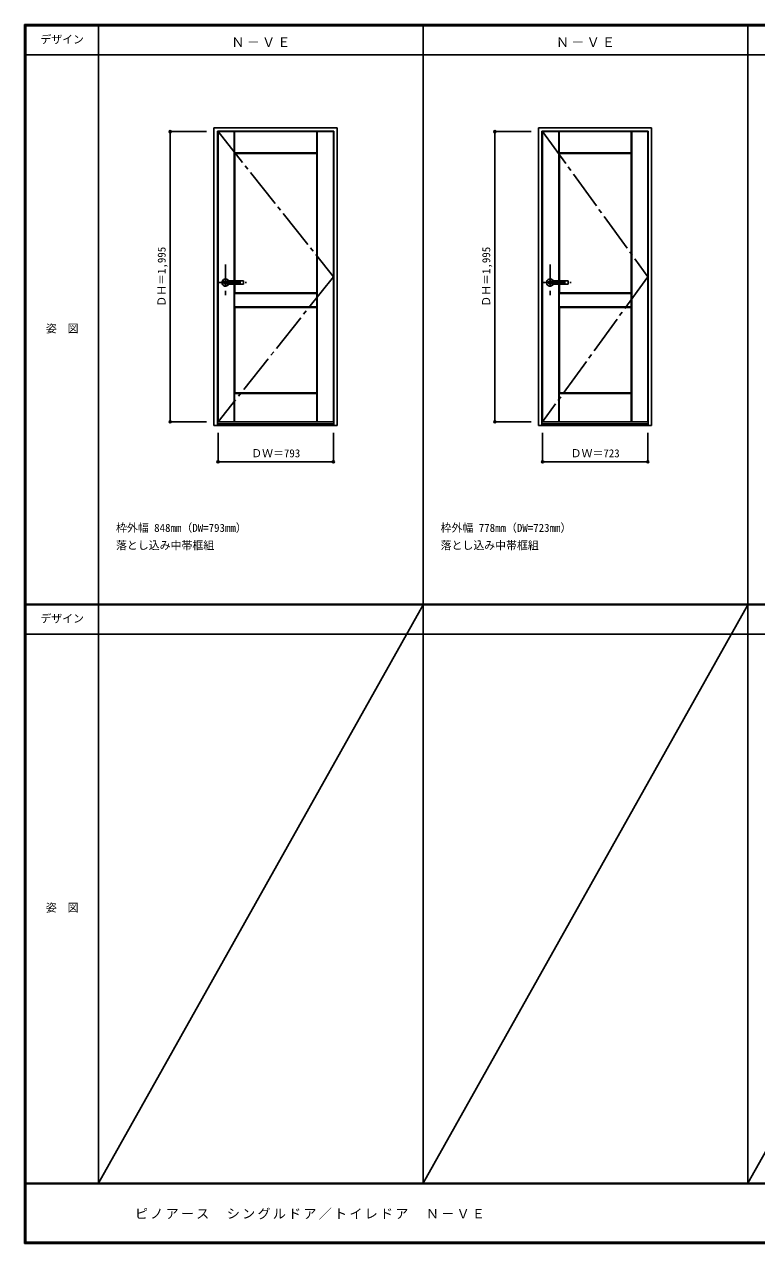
# Model space of a CAD drawing. Units: millimetres, scale not verified. Extents: x -6000 to 5700, y -4307 to 4175.
# Drawn here: x -6000 to -966, y -4205 to 4175 of the extents above; entities that cross this region are included whole.
import ezdxf
from ezdxf.enums import TextEntityAlignment as Align

# ---------------------------------------------------------------- set-up
doc = ezdxf.new("R2010")
doc.units = ezdxf.units.MM
doc.header["$LTSCALE"] = 30
doc.header["$PDMODE"] = 32
doc.header["$PDSIZE"] = 15
doc.linetypes.add('CHAIN1', pattern=[8, 5, -1, 1, -1])
doc.linetypes.add('CHAIN2', pattern=[12, 9, -1, 1, -1])
for name, color, linetype in [('0-1_通り芯', 4, 'CHAIN1'), ('0-2_扉', 3, 'Continuous'), ('0-3_仕上げ', 7, 'Continuous'), ('0-4_枠', 3, 'Continuous'), ('0-5_レバー', 3, 'Continuous'), ('0-7', 7, 'CHAIN2'), ('0-A_文字', 7, 'Continuous'), ('0-B_寸法', 7, 'Continuous'), ('F-1_枠', 6, 'Continuous'), ('F-A_文字', 7, 'Continuous')]:
    doc.layers.add(name, color=color, linetype=linetype)
doc.styles.add('ＭＳ ゴシック', font='')
doc.styles.get('ＭＳ ゴシック').set_extended_font_data('MS Gothic')

msp = doc.modelspace()

# ---------------------------------------------------------------- linework, layer by layer
at = {"layer": '0-1_通り芯'}
for p, q in [((-4617.4, 2524.5), (-4617.4, 2314.5)), ((-2385.8, 2524.5), (-2385.8, 2314.5)), ((-4662.4, 2400.5), (-4472.4, 2400.5)), ((-2430.8, 2400.5), (-2240.8, 2400.5))]:
    msp.add_line(p, q, dxfattribs=at)
at = {"layer": '0-2_扉'}
for p, q in [((-4668.4, 3438), (-3875.4, 3438)), ((-4668.4, 1443), (-4668.4, 3438)), ((-3875.4, 1443), (-3875.4, 3438)), ((-2436.8, 3438), (-1713.8, 3438)), ((-2436.8, 1443), (-2436.8, 3438)), ((-1713.8, 1443), (-1713.8, 3438)), ((-4668.4, 1443), (-3875.4, 1443)), ((-2436.8, 1443), (-1713.8, 1443))]:
    msp.add_line(p, q, dxfattribs=at)
at = {"layer": '0-3_仕上げ'}
for p, q in [((-4557.4, 2412), (-4557.4, 3438)), ((-4554.4, 3292), (-4554.4, 3438)), ((-3989.4, 3292), (-3989.4, 3438)), ((-3986.4, 1443), (-3986.4, 3438)), ((-2325.8, 2412), (-2325.8, 3438)), ((-2322.8, 3292), (-2322.8, 3438)), ((-1827.8, 3292), (-1827.8, 3438)), ((-1826.3, 3290.5), (-1826.3, 3438)), ((-1824.8, 1443), (-1824.8, 3438)), ((-4554.4, 3292), (-4555.9, 3290.5)), ((-3989.4, 3292), (-4554.4, 3292)), ((-3987.9, 3290.5), (-3990.4, 3288)), ((-2321.8, 3288), (-2324.3, 3290.5)), ((-1827.8, 3292), (-2322.8, 3292)), ((-1826.3, 3290.5), (-1828.8, 3288)), ((-1827.8, 3292), (-1826.3, 3290.5)), ((-4557.4, 1443), (-4557.4, 2389)), ((-2325.8, 1443), (-2325.8, 2389)), ((-4555.9, 2232.5), (-4555.9, 2327.5)), ((-3989.4, 2326), (-4554.4, 2326)), ((-4554.4, 2234), (-4554.4, 2326)), ((-3990.4, 2330), (-3987.9, 2327.5)), ((-3989.4, 2326), (-3987.9, 2327.5)), ((-3989.4, 2234), (-3989.4, 2326)), ((-3987.9, 2232.5), (-3987.9, 2327.5)), ((-2324.3, 2232.5), (-2324.3, 2327.5)), ((-2322.8, 2234), (-2322.8, 2326)), ((-1827.8, 2326), (-2322.8, 2326)), ((-1828.8, 2330), (-1826.3, 2327.5)), ((-1827.8, 2326), (-1826.3, 2327.5)), ((-1826.3, 2232.5), (-1826.3, 2327.5)), ((-4554.4, 2234), (-4555.9, 2232.5)), ((-4553.4, 2230), (-4555.9, 2232.5)), ((-4554.4, 2234), (-3989.4, 2234)), ((-3987.9, 2232.5), (-3990.4, 2230)), ((-3989.4, 2234), (-3987.9, 2232.5)), ((-2322.8, 2234), (-2324.3, 2232.5)), ((-2321.8, 2230), (-2324.3, 2232.5)), ((-1826.3, 2232.5), (-1828.8, 2230)), ((-1827.8, 2234), (-1826.3, 2232.5)), ((-4555.9, 1443), (-4555.9, 1640.5)), ((-4554.4, 1443), (-4554.4, 1639)), ((-3989.4, 1639), (-4554.4, 1639)), ((-3990.4, 1643), (-3987.9, 1640.5)), ((-3989.4, 1639), (-3987.9, 1640.5)), ((-3989.4, 1443), (-3989.4, 1639)), ((-3987.9, 1443), (-3987.9, 1640.5)), ((-2324.3, 1443), (-2324.3, 1640.5)), ((-2322.8, 1443), (-2322.8, 1639)), ((-1828.8, 1643), (-1826.3, 1640.5)), ((-1827.8, 1639), (-1826.3, 1640.5)), ((-1826.3, 1443), (-1826.3, 1640.5))]:
    msp.add_line(p, q, dxfattribs=at)
at = {"layer": '0-3_仕上げ', "color": 3}
for p, q in [((-3990.4, 3288), (-4553.4, 3288)), ((-4553.4, 2412), (-4553.4, 3288)), ((-3990.4, 2330), (-3990.4, 3288)), ((-1828.8, 3288), (-2321.8, 3288)), ((-2321.8, 2412), (-2321.8, 3288)), ((-1828.8, 2330), (-1828.8, 3288)), ((-4553.4, 2330), (-4553.4, 2389)), ((-2321.8, 2330), (-2321.8, 2389)), ((-3990.4, 2330), (-4553.4, 2330)), ((-1828.8, 2330), (-2321.8, 2330)), ((-4553.4, 2230), (-4553.4, 1643)), ((-2321.8, 2230), (-2321.8, 1643)), ((-2321.8, 2230), (-1828.8, 2230)), ((-1828.8, 2230), (-1828.8, 1643)), ((-3990.4, 1643), (-4553.4, 1643)), ((-1828.8, 1643), (-2321.8, 1643))]:
    msp.add_line(p, q, dxfattribs=at)
at = {"layer": '0-3_仕上げ'}
for points in [[(-4553.4, 3288), (-4555.9, 3290.5), (-4555.9, 3438)], [(-3989.4, 3292), (-3987.9, 3290.5), (-3987.9, 3438)], [(-2322.8, 3292), (-2324.3, 3290.5), (-2324.3, 3438)], [(-4554.4, 2326), (-4555.9, 2327.5), (-4553.4, 2330)], [(-2322.8, 2326), (-2324.3, 2327.5), (-2321.8, 2330)], [(-2322.8, 2234), (-1827.8, 2234), (-1827.8, 2326)], [(-4554.4, 1639), (-4555.9, 1640.5), (-4553.4, 1643)], [(-2322.8, 1639), (-2324.3, 1640.5), (-2321.8, 1643)], [(-1827.8, 1443), (-1827.8, 1639), (-2322.8, 1639)]]:
    msp.add_lwpolyline(points, dxfattribs=at)
at = {"layer": '0-3_仕上げ', "color": 3}
msp.add_lwpolyline([(-4553.4, 2230), (-3990.4, 2230), (-3990.4, 1643)], dxfattribs=at)
at = {"layer": '0-4_枠'}
for p, q in [((-4697.4, 3465), (-3849.4, 3465)), ((-4697.4, 1418), (-4697.4, 3465)), ((-4673.4, 3441), (-3873.4, 3441)), ((-4673.4, 1418), (-4673.4, 3441)), ((-3873.4, 1418), (-3873.4, 3441)), ((-3849.4, 1418), (-3849.4, 3465)), ((-2465.8, 3465), (-1687.8, 3465)), ((-2465.8, 1418), (-2465.8, 3465)), ((-2441.8, 3441), (-1711.8, 3441)), ((-2441.8, 1418), (-2441.8, 3441)), ((-1711.8, 1418), (-1711.8, 3441)), ((-1687.8, 1418), (-1687.8, 3465)), ((-4673.4, 1430), (-3873.4, 1430)), ((-2441.8, 1430), (-1711.8, 1430)), ((-4697.4, 1418), (-3849.4, 1418)), ((-2465.8, 1418), (-1687.8, 1418))]:
    msp.add_line(p, q, dxfattribs=at)
at = {"layer": '0-5_レバー'}
for p, q in [((-4617.4, 2410), (-4598.4, 2410)), ((-4617.4, 2391), (-4598.4, 2391)), ((-4598.4, 2411), (-4597.4, 2412)), ((-4598.4, 2390), (-4598.4, 2411)), ((-4598.4, 2390), (-4597.4, 2389)), ((-4597.4, 2412), (-4493.4, 2412)), ((-4493.4, 2389), (-4597.4, 2389)), ((-4492.4, 2411), (-4493.4, 2412)), ((-4492.4, 2390), (-4493.4, 2389)), ((-4492.4, 2390), (-4492.4, 2411)), ((-2385.8, 2410), (-2366.8, 2410)), ((-2385.8, 2391), (-2366.8, 2391)), ((-2366.8, 2411), (-2365.8, 2412)), ((-2366.8, 2390), (-2366.8, 2411)), ((-2366.8, 2390), (-2365.8, 2389)), ((-2365.8, 2412), (-2261.8, 2412)), ((-2261.8, 2389), (-2365.8, 2389)), ((-2260.8, 2411), (-2261.8, 2412)), ((-2260.8, 2390), (-2261.8, 2389)), ((-2260.8, 2390), (-2260.8, 2411))]:
    msp.add_line(p, q, dxfattribs=at)
at = {"layer": '0-5_レバー', "color": 4}
for p, q in [((-4597.4, 2389), (-4597.4, 2412)), ((-4493.4, 2412), (-4493.4, 2389)), ((-2365.8, 2389), (-2365.8, 2412)), ((-2261.8, 2412), (-2261.8, 2389))]:
    msp.add_line(p, q, dxfattribs=at)
for centre, radius, start, end in [((-4617.4, 2400.5), 24.55, 27.93255, 332.06745), ((-4617.4, 2400.5), 11, 59.72736, 300.27264), ((-2385.8, 2400.5), 24.55, 27.93255, 332.06745), ((-2385.8, 2400.5), 11, 59.72736, 300.27264)]:
    msp.add_arc(centre, radius, start, end, dxfattribs=at)
at = {"layer": '0-5_レバー'}
for centre in [(-4617.4, 2400.5), (-2385.8, 2400.5)]:
    msp.add_arc(centre, 9.5, 90, 270, dxfattribs=at)
at = {"layer": '0-7'}
for p, q in [((-4668.4, 3438), (-3875.4, 2440.5)), ((-2436.8, 3438), (-1713.8, 2440.5)), ((-3875.4, 2440.5), (-4668.4, 1443)), ((-1713.8, 2440.5), (-2436.8, 1443))]:
    msp.add_line(p, q, dxfattribs=at)
at = {"layer": '0-B_寸法', "color": 4}
for p, q in [((-4997.4, 3438), (-4747.4, 3438)), ((-4997.4, 3438), (-4997.4, 1443)), ((-2765.8, 3438), (-2515.8, 3438)), ((-2765.8, 3438), (-2765.8, 1443)), ((-4997.4, 1443), (-4747.4, 1443)), ((-2765.8, 1443), (-2515.8, 1443)), ((-4668.4, 1168), (-4668.4, 1368)), ((-3875.4, 1168), (-3875.4, 1368)), ((-2436.8, 1168), (-2436.8, 1368)), ((-1713.8, 1168), (-1713.8, 1368)), ((-4668.4, 1168), (-3875.4, 1168)), ((-2436.8, 1168), (-1713.8, 1168))]:
    msp.add_line(p, q, dxfattribs=at)
at = {"layer": '0-B_寸法'}
for p in [(-4997.4, 3438), (-2765.8, 3438), (-4997.4, 1443), (-2765.8, 1443), (-4668.4, 1168), (-3875.4, 1168), (-2436.8, 1168), (-1713.8, 1168)]:
    msp.add_point(p, dxfattribs=at)
at = {"layer": 'F-1_枠'}
for p, q in [((-6000, 4175), (5700, 4175)), ((-6000, 4175), (-6000, -4205)), ((-6000, 4170), (5700, 4170)), ((-6000, 4165), (5700, 4165)), ((-5995, 4175), (-5995, -4205)), ((-5990, 4175), (-5990, -4205)), ((-5490, 4175), (-5490, -3790)), ((-3258.4, 4175), (-3258.4, -3790)), ((-1026.8, 4175), (-1026.8, -3790)), ((-6000, 3965), (5700, 3965)), ((-6000, 190.5), (5700, 190.5)), ((-6000, 187.5), (5700, 187.5)), ((-6000, 184.5), (5700, 184.5)), ((-6000, -15.5), (5700, -15.5)), ((5700, -3790), (-6000, -3790)), ((5700, -3795), (-6000, -3795)), ((5700, -4195), (-6000, -4195)), ((5700, -4200), (-6000, -4200)), ((5700, -4205), (-6000, -4205))]:
    msp.add_line(p, q, dxfattribs=at)
at = {"layer": 'F-A_文字'}
for p, q in [((-3258.4, 184.5), (-5490, -3790)), ((-1026.8, 184.5), (-3258.4, -3790)), ((1204.8, 184.5), (-1026.8, -3790))]:
    msp.add_line(p, q, dxfattribs=at)

# ---------------------------------------------------------------- texts
at = {"layer": '0-A_文字', "style": 'ＭＳ ゴシック'}
for s, p in [('枠外幅 848mm（DW=793mm）', (-5370, 670.5)), ('枠外幅 778mm（DW=723mm）', (-3138.4, 670.5)), ('落とし込み中帯框組', (-5370, 550.5)), ('落とし込み中帯框組', (-3138.4, 550.5))]:
    msp.add_text(s, height=54.99, dxfattribs=at).set_placement(p, align=Align.BOTTOM_LEFT)
at = {"layer": '0-A_文字', "char_height": 65.98, "attachment_point": 7, "style": 'ＭＳ ゴシック'}
for insert in [(-4576.7, 4020), (-2345.1, 4020)]:
    msp.add_mtext('\\T1.17;Ｎ－ＶＥ', dxfattribs=dict(at, insert=insert))
at = {"layer": '0-B_寸法', "style": 'ＭＳ ゴシック'}
for p in [(-5012.4, 2234.25), (-2780.8, 2234.25)]:
    msp.add_text('ＤＨ＝1,995', height=54.99, rotation=90, dxfattribs=at).set_placement(p, align=Align.BOTTOM_LEFT)
for s, p in [('ＤＷ＝793', (-4440.65, 1183)), ('ＤＷ＝723', (-2244.55, 1183))]:
    msp.add_text(s, height=54.99, dxfattribs=at).set_placement(p, align=Align.BOTTOM_LEFT)
at = {"layer": 'F-A_文字', "style": 'ＭＳ ゴシック'}
for s, p in [('デザイン', (-5890, 4027.5)), ('姿\u3000図', (-5852.5, 2040.25)), ('デザイン', (-5890, 47)), ('姿\u3000図', (-5852.5, -1940.25))]:
    msp.add_text(s, height=54.99, dxfattribs=at).set_placement(p, align=Align.BOTTOM_LEFT)
at = {"layer": 'F-A_文字', "insert": (-5240, -4040), "char_height": 65.98, "attachment_point": 7, "style": 'ＭＳ ゴシック'}
msp.add_mtext('\\T1.17;ピノアース\u3000シングルドア／トイレドア\u3000Ｎ－ＶＥ', dxfattribs=at)

doc.saveas('drawing.dxf')
